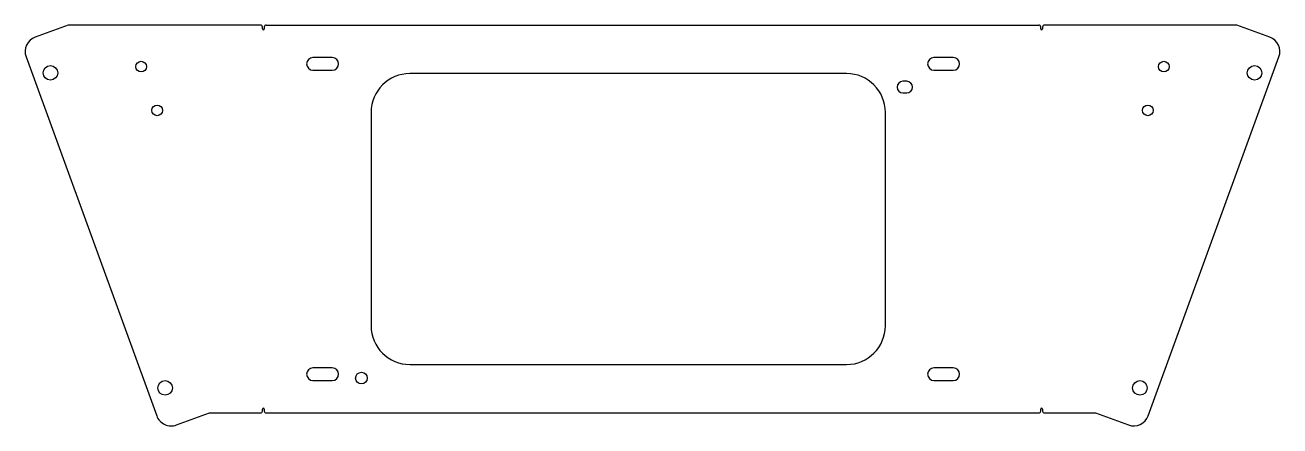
# Model space of a CAD drawing. Header units: millimetres. Extents: x -323 to 323, y -107 to 100.
import ezdxf

# ---------------------------------------------------------------- set-up
doc = ezdxf.new("R2010")
doc.units = ezdxf.units.MM

msp = doc.modelspace()

# ---------------------------------------------------------------- linework, layer by layer
at = {"color": 7, "linetype": 'Continuous', "lineweight": 25}
for p, q in [((-301.07, 100), (-318.05, 93.82)), ((-202.03, 100), (-301.07, 100)), ((-201.03, 98), (-201.03, 99)), ((-200.03, 99), (-200.03, 98)), ((-199.03, 100), (199.03, 100)), ((200.03, 98), (200.03, 99)), ((201.03, 99), (201.03, 98)), ((301.07, 100), (202.03, 100)), ((318.05, 93.82), (301.07, 100)), ((-322.83, 83.57), (-255.51, -101.4)), ((-165, 83.25), (-175, 83.25)), ((155, 83.25), (145, 83.25)), ((255.51, -101.4), (322.83, 83.57)), ((-175, 76.75), (-165, 76.75)), ((100, 75), (-125, 75)), ((145, 76.75), (155, 76.75)), ((131, 71), (129, 71)), ((129, 65), (131, 65)), ((-145, 55), (-145, -55)), ((120, -55), (120, 55)), ((-165, -76.75), (-175, -76.75)), ((-125, -75), (100, -75)), ((155, -76.75), (145, -76.75)), ((-175, -83.25), (-165, -83.25)), ((145, -83.25), (155, -83.25)), ((-245.25, -106.18), (-228.27, -100)), ((-228.27, -100), (-202.03, -100)), ((-201.03, -99), (-201.03, -98)), ((-200.03, -98), (-200.03, -99)), ((-199.03, -100), (199.03, -100)), ((200.03, -99), (200.03, -98)), ((201.03, -98), (201.03, -99)), ((202.03, -100), (228.27, -100)), ((228.27, -100), (245.25, -106.18))]:
    msp.add_line(p, q, dxfattribs=at)
for centre, radius in [((-310.27, 75.37), 3.75), ((-263.47, 78.57), 2.75), ((263.47, 78.57), 2.75), ((310.27, 75.37), 3.75), ((-255.26, 56.01), 2.75), ((255.26, 56.01), 2.75), ((-251.15, -87.04), 3.75), ((-150, -82), 3), ((251.15, -87.04), 3.75)]:
    msp.add_circle(centre, radius, dxfattribs=at)
for centre, radius, start, end in [((-202.03, 99), 1, 0, 90), ((-200.53, 98), 0.5, 180, 0), ((-199.03, 99), 1, 90, 180), ((199.03, 99), 1, 0, 90), ((200.53, 98), 0.5, 180, 0), ((202.03, 99), 1, 90, 180), ((-315.31, 86.3), 8, 110, 200), ((315.31, 86.3), 8, 340, 70), ((-175, 80), 3.25, 90, 270), ((-165, 80), 3.25, 270, 90), ((145, 80), 3.25, 90, 270), ((155, 80), 3.25, 270, 90), ((-125, 55), 20, 90, 180), ((100, 55), 20, 0, 90), ((129, 68), 3, 90, 270), ((131, 68), 3, 270, 90), ((-125, -55), 20, 180, 270), ((100, -55), 20, 270, 0), ((-175, -80), 3.25, 90, 270), ((-165, -80), 3.25, 270, 90), ((145, -80), 3.25, 90, 270), ((155, -80), 3.25, 270, 90), ((-247.99, -98.66), 8, 200, 290), ((-202.03, -99), 1, 270, 360), ((-200.53, -98), 0.5, 360, 180), ((-199.03, -99), 1, 180, 270), ((199.03, -99), 1, 270, 0), ((200.53, -98), 0.5, 360, 180), ((202.03, -99), 1, 180, 270), ((247.99, -98.66), 8, 250, 340)]:
    msp.add_arc(centre, radius, start, end, dxfattribs=at)

doc.saveas('drawing.dxf')
